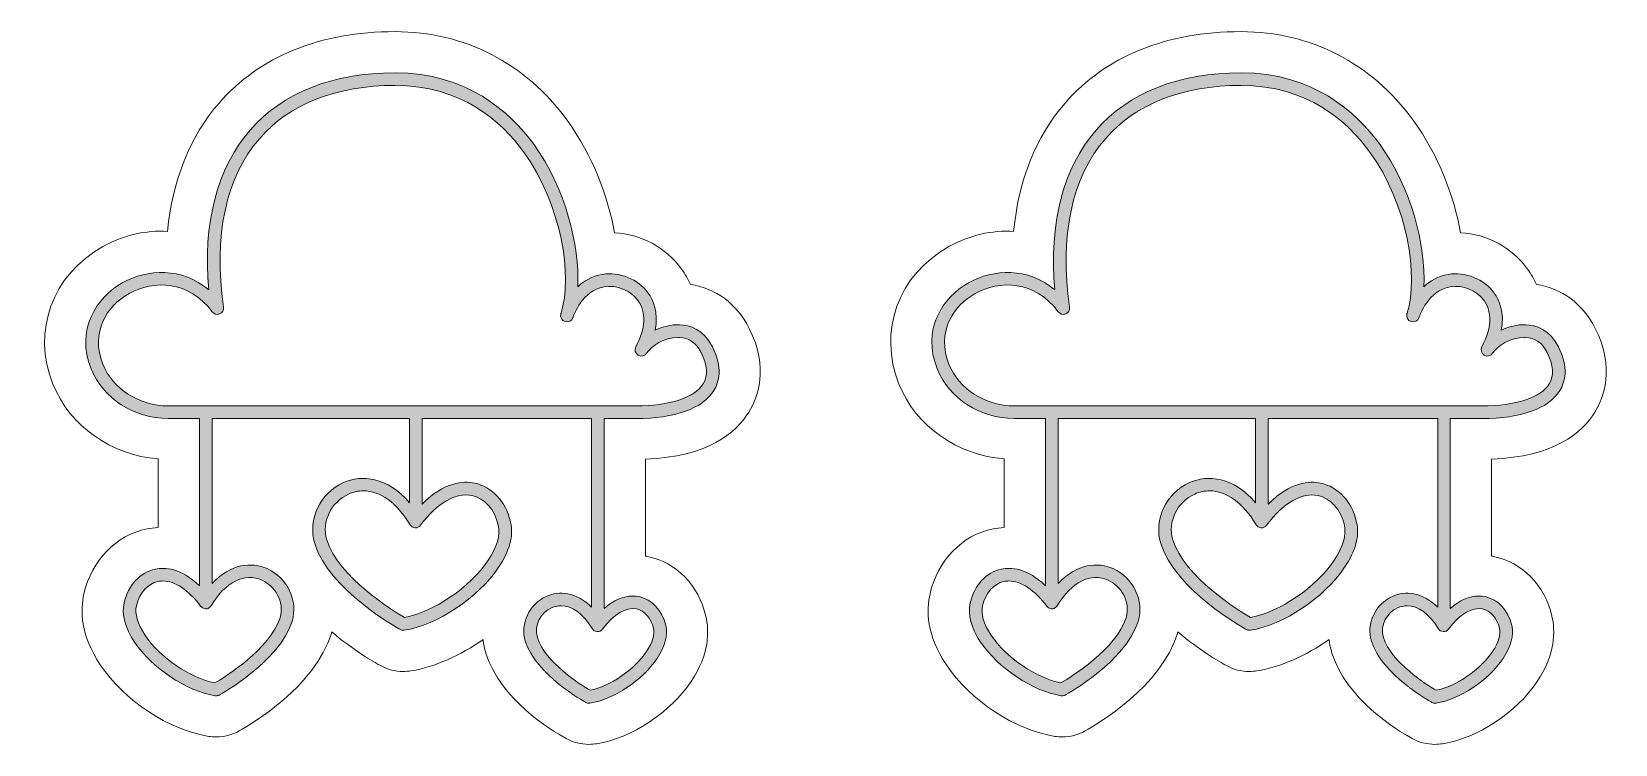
# Model space of a CAD drawing. Header units: inches. Extents: x 1.7 to 28.2, y -21 to -9.
import ezdxf

# ---------------------------------------------------------------- set-up
doc = ezdxf.new("R2010")
doc.units = ezdxf.units.IN
doc.header["$MEASUREMENT"] = 0
doc.layers.add('1', color=7, linetype='Continuous')

msp = doc.modelspace()

# ---------------------------------------------------------------- hatches: boundary and pattern name
at = {"layer": '1', "true_color": 0xffffff}
h = msp.add_hatch(color=7, dxfattribs=at)
h.dxf.hatch_style = 2
edge = h.paths.add_edge_path()
edge.add_spline(control_points=[(13.105, -14.31), (12.956, -14.015), (12.724, -13.945), (12.555, -13.939), (12.41, -13.934), (12.269, -13.971), (12.146, -14.031), (12.205, -13.728), (12.108, -13.52), (12.028, -13.409), (11.857, -13.171), (11.544, -13.046), (11.255, -13.093), (11.084, -13.122), (10.95, -13.204), (10.848, -13.3), (10.875, -12.601), (10.642, -11.647), (10.108, -10.911), (9.71, -10.364), (8.984, -9.711), (7.783, -9.711), (6.738, -9.711), (5.898, -10.044), (5.353, -10.673), (4.796, -11.317), (4.558, -12.238), (4.659, -13.351), (4.208, -12.971), (3.626, -13.005), (3.22, -13.23), (2.767, -13.483), (2.426, -14.028), (2.686, -14.677), (2.887, -15.176), (3.406, -15.512), (3.978, -15.512), (3.978, -15.512), (4.502, -15.512), (4.502, -15.512), (4.502, -15.512), (4.502, -18.319), (4.502, -18.319), (4.192, -18.015), (3.917, -18.007), (3.765, -18.039), (3.51, -18.092), (3.309, -18.309), (3.24, -18.607), (3.196, -18.8), (3.256, -19.026), (3.414, -19.262), (3.707, -19.699), (4.288, -20.086), (4.765, -20.163), (4.77, -20.164), (4.776, -20.165), (4.782, -20.165), (4.8, -20.165), (4.817, -20.16), (4.833, -20.152), (4.874, -20.129), (5.852, -19.582), (6.056, -18.917), (6.162, -18.572), (5.978, -18.183), (5.639, -18.031), (5.382, -17.918), (5.028, -17.942), (4.714, -18.282), (4.714, -18.282), (4.714, -15.512), (4.714, -15.512), (4.714, -15.512), (8.027, -15.512), (8.027, -15.512), (8.027, -15.512), (8.027, -16.926), (8.027, -16.926), (7.652, -16.489), (7.224, -16.451), (6.918, -16.587), (6.526, -16.761), (6.314, -17.21), (6.436, -17.608), (6.674, -18.386), (7.821, -19.026), (7.87, -19.053), (7.885, -19.062), (7.903, -19.066), (7.921, -19.066), (7.926, -19.066), (7.932, -19.066), (7.938, -19.065), (8.495, -18.975), (9.175, -18.521), (9.519, -18.009), (9.702, -17.737), (9.772, -17.475), (9.72, -17.252), (9.641, -16.909), (9.41, -16.657), (9.116, -16.596), (8.937, -16.559), (8.608, -16.571), (8.238, -16.947), (8.238, -16.947), (8.238, -15.512), (8.238, -15.512), (8.238, -15.512), (11.079, -15.512), (11.079, -15.512), (11.079, -15.512), (11.079, -18.68), (11.079, -18.68), (10.82, -18.418), (10.532, -18.402), (10.321, -18.496), (10.033, -18.625), (9.877, -18.955), (9.967, -19.248), (10.137, -19.803), (10.948, -20.256), (10.983, -20.276), (10.998, -20.284), (11.016, -20.289), (11.034, -20.289), (11.039, -20.289), (11.045, -20.288), (11.051, -20.288), (11.454, -20.222), (11.928, -19.906), (12.176, -19.537), (12.309, -19.339), (12.36, -19.147), (12.322, -18.983), (12.263, -18.731), (12.092, -18.546), (11.875, -18.501), (11.752, -18.476), (11.536, -18.478), (11.291, -18.697), (11.291, -18.697), (11.291, -15.512), (11.291, -15.512), (11.291, -15.512), (11.821, -15.512), (11.821, -15.512), (12.477, -15.512), (12.941, -15.345), (13.128, -15.042), (13.215, -14.902), (13.281, -14.66), (13.105, -14.31)], knot_values=[0, 0, 0, 0, 1, 1, 1, 2, 2, 2, 3, 3, 3, 4, 4, 4, 5, 5, 5, 6, 6, 6, 7, 7, 7, 8, 8, 8, 9, 9, 9, 10, 10, 10, 11, 11, 11, 12, 12, 12, 13, 13, 13, 14, 14, 14, 15, 15, 15, 16, 16, 16, 17, 17, 17, 18, 18, 18, 19, 19, 19, 20, 20, 20, 21, 21, 21, 22, 22, 22, 23, 23, 23, 24, 24, 24, 25, 25, 25, 26, 26, 26, 27, 27, 27, 28, 28, 28, 29, 29, 29, 30, 30, 30, 31, 31, 31, 32, 32, 32, 33, 33, 33, 34, 34, 34, 35, 35, 35, 36, 36, 36, 37, 37, 37, 38, 38, 38, 39, 39, 39, 40, 40, 40, 41, 41, 41, 42, 42, 42, 43, 43, 43, 44, 44, 44, 45, 45, 45, 46, 46, 46, 47, 47, 47, 48, 48, 48, 49, 49, 49, 50, 50, 50, 51, 51, 51, 51], degree=3, periodic=1)
edge = h.paths.add_edge_path()
edge.add_spline(control_points=[(5.552, -18.225), (5.766, -18.32), (5.937, -18.582), (5.854, -18.855), (5.693, -19.377), (4.928, -19.85), (4.762, -19.948), (4.345, -19.866), (3.846, -19.526), (3.589, -19.144), (3.465, -18.958), (3.415, -18.789), (3.446, -18.655), (3.496, -18.439), (3.635, -18.282), (3.808, -18.246), (3.835, -18.24), (3.862, -18.238), (3.889, -18.238), (4.093, -18.238), (4.32, -18.388), (4.523, -18.663), (4.525, -18.666), (4.529, -18.667), (4.531, -18.67), (4.534, -18.673), (4.538, -18.675), (4.542, -18.678), (4.56, -18.693), (4.58, -18.702), (4.603, -18.704), (4.605, -18.704), (4.606, -18.706), (4.608, -18.706), (4.609, -18.706), (4.609, -18.705), (4.61, -18.705), (4.611, -18.705), (4.612, -18.706), (4.613, -18.706), (4.637, -18.705), (4.658, -18.693), (4.675, -18.678), (4.679, -18.674), (4.683, -18.671), (4.686, -18.667), (4.69, -18.663), (4.696, -18.66), (4.699, -18.655), (4.939, -18.254), (5.259, -18.093), (5.552, -18.225)], knot_values=[0, 0, 0, 0, 1, 1, 1, 2, 2, 2, 3, 3, 3, 4, 4, 4, 5, 5, 5, 6, 6, 6, 7, 7, 7, 8, 8, 8, 9, 9, 9, 10, 10, 10, 11, 11, 11, 12, 12, 12, 13, 13, 13, 14, 14, 14, 15, 15, 15, 16, 16, 16, 17, 17, 17, 17], degree=3, periodic=1)
edge = h.paths.add_edge_path()
edge.add_spline(control_points=[(9.073, -16.803), (9.284, -16.848), (9.454, -17.038), (9.514, -17.3), (9.552, -17.464), (9.493, -17.668), (9.343, -17.891), (9.036, -18.348), (8.439, -18.754), (7.94, -18.85), (7.756, -18.742), (6.831, -18.175), (6.638, -17.546), (6.547, -17.248), (6.708, -16.912), (7.005, -16.78), (7.087, -16.743), (7.171, -16.725), (7.254, -16.725), (7.534, -16.725), (7.813, -16.925), (8.035, -17.294), (8.053, -17.325), (8.085, -17.344), (8.12, -17.346), (8.155, -17.347), (8.189, -17.331), (8.21, -17.303), (8.487, -16.929), (8.801, -16.748), (9.073, -16.803)], knot_values=[0, 0, 0, 0, 1, 1, 1, 2, 2, 2, 3, 3, 3, 4, 4, 4, 5, 5, 5, 6, 6, 6, 7, 7, 7, 8, 8, 8, 9, 9, 9, 10, 10, 10, 10], degree=3, periodic=1)
edge = h.paths.add_edge_path()
edge.add_spline(control_points=[(11.832, -18.708), (11.967, -18.736), (12.076, -18.86), (12.116, -19.031), (12.139, -19.135), (12.099, -19.273), (12.001, -19.419), (11.792, -19.728), (11.391, -20.003), (11.053, -20.072), (10.906, -19.985), (10.297, -19.603), (10.169, -19.186), (10.103, -18.971), (10.238, -18.765), (10.407, -18.69), (10.46, -18.666), (10.514, -18.655), (10.568, -18.655), (10.752, -18.655), (10.937, -18.788), (11.086, -19.036), (11.104, -19.066), (11.137, -19.086), (11.172, -19.087), (11.209, -19.09), (11.241, -19.073), (11.262, -19.044), (11.447, -18.794), (11.654, -18.67), (11.832, -18.708)], knot_values=[0, 0, 0, 0, 1, 1, 1, 2, 2, 2, 3, 3, 3, 4, 4, 4, 5, 5, 5, 6, 6, 6, 7, 7, 7, 8, 8, 8, 9, 9, 9, 10, 10, 10, 10], degree=3, periodic=1)
edge = h.paths.add_edge_path()
edge.add_spline(control_points=[(12.948, -14.931), (12.805, -15.162), (12.384, -15.3), (11.821, -15.3), (11.821, -15.3), (3.978, -15.3), (3.978, -15.3), (3.491, -15.3), (3.051, -15.018), (2.883, -14.598), (2.67, -14.069), (2.951, -13.622), (3.323, -13.415), (3.736, -13.185), (4.326, -13.192), (4.717, -13.722), (4.746, -13.761), (4.797, -13.776), (4.842, -13.757), (4.887, -13.739), (4.914, -13.692), (4.907, -13.644), (4.734, -12.449), (4.944, -11.469), (5.513, -10.811), (6.016, -10.23), (6.802, -9.923), (7.783, -9.923), (8.895, -9.923), (9.568, -10.528), (9.937, -11.036), (10.579, -11.921), (10.763, -13.13), (10.566, -13.746), (10.565, -13.75), (10.564, -13.752), (10.564, -13.753), (10.547, -13.808), (10.577, -13.868), (10.633, -13.885), (10.689, -13.903), (10.748, -13.873), (10.766, -13.817), (10.766, -13.816), (10.766, -13.815), (10.767, -13.814), (10.777, -13.783), (10.924, -13.363), (11.29, -13.302), (11.498, -13.268), (11.733, -13.361), (11.856, -13.532), (11.997, -13.729), (11.985, -13.998), (11.819, -14.308), (11.792, -14.359), (11.81, -14.422), (11.86, -14.45), (11.909, -14.479), (11.974, -14.462), (12.003, -14.412), (12.071, -14.3), (12.3, -14.15), (12.528, -14.15), (12.534, -14.15), (12.54, -14.15), (12.547, -14.151), (12.71, -14.157), (12.834, -14.242), (12.916, -14.406), (13.022, -14.617), (13.033, -14.793), (12.948, -14.931)], knot_values=[0, 0, 0, 0, 1, 1, 1, 2, 2, 2, 3, 3, 3, 4, 4, 4, 5, 5, 5, 6, 6, 6, 7, 7, 7, 8, 8, 8, 9, 9, 9, 10, 10, 10, 11, 11, 11, 12, 12, 12, 13, 13, 13, 14, 14, 14, 15, 15, 15, 16, 16, 16, 17, 17, 17, 18, 18, 18, 19, 19, 19, 20, 20, 20, 21, 21, 21, 22, 22, 22, 23, 23, 23, 24, 24, 24, 24], degree=3, periodic=1)
h = msp.add_hatch(color=7, dxfattribs=at)
h.dxf.hatch_style = 2
edge = h.paths.add_edge_path()
edge.add_spline(control_points=[(27.291, -14.31), (27.142, -14.015), (26.91, -13.945), (26.741, -13.939), (26.596, -13.934), (26.455, -13.971), (26.332, -14.031), (26.391, -13.728), (26.294, -13.52), (26.214, -13.409), (26.043, -13.171), (25.731, -13.046), (25.441, -13.093), (25.27, -13.122), (25.136, -13.204), (25.034, -13.3), (25.061, -12.601), (24.828, -11.647), (24.294, -10.911), (23.896, -10.364), (23.171, -9.711), (21.97, -9.711), (20.924, -9.711), (20.084, -10.044), (19.539, -10.673), (18.982, -11.317), (18.744, -12.238), (18.845, -13.351), (18.395, -12.971), (17.812, -13.005), (17.407, -13.23), (16.953, -13.483), (16.612, -14.028), (16.873, -14.677), (17.073, -15.176), (17.592, -15.512), (18.164, -15.512), (18.164, -15.512), (18.689, -15.512), (18.689, -15.512), (18.689, -15.512), (18.689, -18.319), (18.689, -18.319), (18.378, -18.015), (18.103, -18.007), (17.951, -18.039), (17.696, -18.092), (17.495, -18.309), (17.427, -18.607), (17.382, -18.8), (17.442, -19.026), (17.6, -19.262), (17.893, -19.699), (18.474, -20.086), (18.951, -20.163), (18.957, -20.164), (18.962, -20.165), (18.968, -20.165), (18.986, -20.165), (19.003, -20.16), (19.019, -20.152), (19.061, -20.129), (20.038, -19.582), (20.242, -18.917), (20.348, -18.572), (20.164, -18.183), (19.825, -18.031), (19.568, -17.918), (19.215, -17.942), (18.9, -18.282), (18.9, -18.282), (18.9, -15.512), (18.9, -15.512), (18.9, -15.512), (22.213, -15.512), (22.213, -15.512), (22.213, -15.512), (22.213, -16.926), (22.213, -16.926), (21.839, -16.489), (21.41, -16.451), (21.105, -16.587), (20.712, -16.761), (20.5, -17.21), (20.622, -17.608), (20.861, -18.386), (22.007, -19.026), (22.056, -19.053), (22.072, -19.062), (22.089, -19.066), (22.107, -19.066), (22.113, -19.066), (22.118, -19.066), (22.124, -19.065), (22.681, -18.975), (23.361, -18.521), (23.705, -18.009), (23.888, -17.737), (23.958, -17.475), (23.906, -17.252), (23.827, -16.909), (23.596, -16.657), (23.302, -16.596), (23.123, -16.559), (22.794, -16.571), (22.424, -16.947), (22.424, -16.947), (22.424, -15.512), (22.424, -15.512), (22.424, -15.512), (25.265, -15.512), (25.265, -15.512), (25.265, -15.512), (25.265, -18.68), (25.265, -18.68), (25.006, -18.418), (24.718, -18.402), (24.507, -18.496), (24.219, -18.625), (24.063, -18.955), (24.153, -19.248), (24.323, -19.803), (25.134, -20.256), (25.169, -20.276), (25.185, -20.284), (25.202, -20.289), (25.22, -20.289), (25.226, -20.289), (25.231, -20.288), (25.237, -20.288), (25.64, -20.222), (26.114, -19.906), (26.362, -19.537), (26.495, -19.339), (26.546, -19.147), (26.508, -18.983), (26.45, -18.731), (26.278, -18.546), (26.061, -18.501), (25.938, -18.476), (25.722, -18.478), (25.477, -18.697), (25.477, -18.697), (25.477, -15.512), (25.477, -15.512), (25.477, -15.512), (26.007, -15.512), (26.007, -15.512), (26.664, -15.512), (27.128, -15.345), (27.314, -15.042), (27.401, -14.902), (27.467, -14.66), (27.291, -14.31)], knot_values=[0, 0, 0, 0, 1, 1, 1, 2, 2, 2, 3, 3, 3, 4, 4, 4, 5, 5, 5, 6, 6, 6, 7, 7, 7, 8, 8, 8, 9, 9, 9, 10, 10, 10, 11, 11, 11, 12, 12, 12, 13, 13, 13, 14, 14, 14, 15, 15, 15, 16, 16, 16, 17, 17, 17, 18, 18, 18, 19, 19, 19, 20, 20, 20, 21, 21, 21, 22, 22, 22, 23, 23, 23, 24, 24, 24, 25, 25, 25, 26, 26, 26, 27, 27, 27, 28, 28, 28, 29, 29, 29, 30, 30, 30, 31, 31, 31, 32, 32, 32, 33, 33, 33, 34, 34, 34, 35, 35, 35, 36, 36, 36, 37, 37, 37, 38, 38, 38, 39, 39, 39, 40, 40, 40, 41, 41, 41, 42, 42, 42, 43, 43, 43, 44, 44, 44, 45, 45, 45, 46, 46, 46, 47, 47, 47, 48, 48, 48, 49, 49, 49, 50, 50, 50, 51, 51, 51, 51], degree=3, periodic=1)
edge = h.paths.add_edge_path()
edge.add_spline(control_points=[(19.739, -18.225), (19.952, -18.32), (20.123, -18.582), (20.04, -18.855), (19.879, -19.377), (19.115, -19.85), (18.949, -19.948), (18.531, -19.866), (18.032, -19.526), (17.775, -19.144), (17.651, -18.958), (17.602, -18.789), (17.633, -18.655), (17.683, -18.439), (17.821, -18.282), (17.995, -18.246), (18.021, -18.24), (18.048, -18.238), (18.076, -18.238), (18.28, -18.238), (18.506, -18.388), (18.709, -18.663), (18.711, -18.666), (18.715, -18.667), (18.717, -18.67), (18.721, -18.673), (18.724, -18.675), (18.728, -18.678), (18.746, -18.693), (18.766, -18.702), (18.789, -18.704), (18.791, -18.704), (18.792, -18.706), (18.794, -18.706), (18.795, -18.706), (18.795, -18.705), (18.796, -18.705), (18.797, -18.705), (18.798, -18.706), (18.799, -18.706), (18.823, -18.705), (18.844, -18.693), (18.861, -18.678), (18.866, -18.674), (18.869, -18.671), (18.872, -18.667), (18.876, -18.663), (18.882, -18.66), (18.885, -18.655), (19.125, -18.254), (19.445, -18.093), (19.739, -18.225)], knot_values=[0, 0, 0, 0, 1, 1, 1, 2, 2, 2, 3, 3, 3, 4, 4, 4, 5, 5, 5, 6, 6, 6, 7, 7, 7, 8, 8, 8, 9, 9, 9, 10, 10, 10, 11, 11, 11, 12, 12, 12, 13, 13, 13, 14, 14, 14, 15, 15, 15, 16, 16, 16, 17, 17, 17, 17], degree=3, periodic=1)
edge = h.paths.add_edge_path()
edge.add_spline(control_points=[(23.259, -16.803), (23.471, -16.848), (23.64, -17.038), (23.7, -17.3), (23.738, -17.464), (23.679, -17.668), (23.529, -17.891), (23.222, -18.348), (22.625, -18.754), (22.126, -18.85), (21.942, -18.742), (21.017, -18.175), (20.824, -17.546), (20.733, -17.248), (20.894, -16.912), (21.191, -16.78), (21.273, -16.743), (21.357, -16.725), (21.44, -16.725), (21.72, -16.725), (21.999, -16.925), (22.221, -17.294), (22.239, -17.325), (22.271, -17.344), (22.306, -17.346), (22.341, -17.347), (22.375, -17.331), (22.396, -17.303), (22.673, -16.929), (22.988, -16.748), (23.259, -16.803)], knot_values=[0, 0, 0, 0, 1, 1, 1, 2, 2, 2, 3, 3, 3, 4, 4, 4, 5, 5, 5, 6, 6, 6, 7, 7, 7, 8, 8, 8, 9, 9, 9, 10, 10, 10, 10], degree=3, periodic=1)
edge = h.paths.add_edge_path()
edge.add_spline(control_points=[(26.018, -18.708), (26.153, -18.736), (26.262, -18.86), (26.302, -19.031), (26.326, -19.135), (26.285, -19.273), (26.187, -19.419), (25.979, -19.728), (25.578, -20.003), (25.239, -20.072), (25.092, -19.985), (24.483, -19.603), (24.355, -19.186), (24.29, -18.971), (24.425, -18.765), (24.593, -18.69), (24.646, -18.666), (24.7, -18.655), (24.754, -18.655), (24.938, -18.655), (25.124, -18.788), (25.272, -19.036), (25.29, -19.066), (25.323, -19.086), (25.358, -19.087), (25.395, -19.09), (25.427, -19.073), (25.448, -19.044), (25.633, -18.794), (25.84, -18.67), (26.018, -18.708)], knot_values=[0, 0, 0, 0, 1, 1, 1, 2, 2, 2, 3, 3, 3, 4, 4, 4, 5, 5, 5, 6, 6, 6, 7, 7, 7, 8, 8, 8, 9, 9, 9, 10, 10, 10, 10], degree=3, periodic=1)
edge = h.paths.add_edge_path()
edge.add_spline(control_points=[(27.134, -14.931), (26.992, -15.162), (26.571, -15.3), (26.007, -15.3), (26.007, -15.3), (18.164, -15.3), (18.164, -15.3), (17.677, -15.3), (17.237, -15.018), (17.069, -14.598), (16.856, -14.069), (17.137, -13.622), (17.51, -13.415), (17.922, -13.185), (18.512, -13.192), (18.903, -13.722), (18.932, -13.761), (18.983, -13.776), (19.029, -13.757), (19.073, -13.739), (19.1, -13.692), (19.093, -13.644), (18.92, -12.449), (19.13, -11.469), (19.699, -10.811), (20.203, -10.23), (20.988, -9.923), (21.97, -9.923), (23.081, -9.923), (23.754, -10.528), (24.123, -11.036), (24.766, -11.921), (24.95, -13.13), (24.752, -13.746), (24.751, -13.75), (24.75, -13.752), (24.75, -13.753), (24.733, -13.808), (24.764, -13.868), (24.819, -13.885), (24.875, -13.903), (24.934, -13.873), (24.952, -13.817), (24.952, -13.816), (24.952, -13.815), (24.953, -13.814), (24.963, -13.783), (25.11, -13.363), (25.476, -13.302), (25.684, -13.268), (25.919, -13.361), (26.042, -13.532), (26.184, -13.729), (26.171, -13.998), (26.005, -14.308), (25.978, -14.359), (25.997, -14.422), (26.047, -14.45), (26.095, -14.479), (26.16, -14.462), (26.189, -14.412), (26.257, -14.3), (26.486, -14.15), (26.714, -14.15), (26.72, -14.15), (26.727, -14.15), (26.733, -14.151), (26.896, -14.157), (27.02, -14.242), (27.102, -14.406), (27.208, -14.617), (27.219, -14.793), (27.134, -14.931)], knot_values=[0, 0, 0, 0, 1, 1, 1, 2, 2, 2, 3, 3, 3, 4, 4, 4, 5, 5, 5, 6, 6, 6, 7, 7, 7, 8, 8, 8, 9, 9, 9, 10, 10, 10, 11, 11, 11, 12, 12, 12, 13, 13, 13, 14, 14, 14, 15, 15, 15, 16, 16, 16, 17, 17, 17, 18, 18, 18, 19, 19, 19, 20, 20, 20, 21, 21, 21, 22, 22, 22, 23, 23, 23, 24, 24, 24, 24], degree=3, periodic=1)

# ---------------------------------------------------------------- linework, layer by layer
at = {"layer": '1', "color": 12, "lineweight": 9, "true_color": 0xd00017}
for points in [[(13.722, -14), (13.515, -13.589), (13.159, -13.326), (12.735, -13.263), (12.695, -13.173), (12.646, -13.087), (12.588, -13.006), (12.326, -12.641), (11.906, -12.419), (11.464, -12.394), (11.351, -11.788), (11.105, -11.109), (10.667, -10.506), (9.971, -9.548), (8.947, -9.021), (7.783, -9.021), (6.532, -9.021), (5.511, -9.436), (4.831, -10.221), (4.34, -10.788), (4.049, -11.52), (3.969, -12.372), (3.605, -12.35), (3.228, -12.435), (2.885, -12.627), (2.035, -13.1), (1.69, -14.049), (2.046, -14.934), (2.33, -15.643), (3.028, -16.128), (3.812, -16.19), (3.812, -16.19), (3.812, -17.34), (3.812, -17.34), (3.737, -17.344), (3.673, -17.353), (3.625, -17.363), (3.103, -17.471), (2.697, -17.888), (2.567, -18.452), (2.505, -18.72), (2.503, -19.145), (2.841, -19.647), (3.243, -20.245), (3.989, -20.737), (4.661, -20.846), (4.696, -20.851), (4.747, -20.855), (4.782, -20.855), (4.915, -20.855), (5.048, -20.821), (5.168, -20.755), (5.379, -20.638), (6.443, -20.01), (6.716, -19.119), (6.719, -19.111), (6.719, -19.102), (6.721, -19.093), (7.079, -19.394), (7.421, -19.594), (7.537, -19.658), (7.654, -19.723), (7.787, -19.757), (7.921, -19.757), (7.958, -19.757), (8.011, -19.752), (8.048, -19.746), (8.451, -19.681), (8.878, -19.488), (9.259, -19.221), (9.268, -19.298), (9.283, -19.374), (9.307, -19.45), (9.541, -20.217), (10.393, -20.738), (10.65, -20.881), (10.768, -20.945), (10.9, -20.979), (11.034, -20.979), (11.071, -20.979), (11.125, -20.975), (11.161, -20.969), (11.754, -20.873), (12.392, -20.452), (12.749, -19.922), (13.055, -19.467), (13.052, -19.076), (12.994, -18.828), (12.875, -18.31), (12.5, -17.926), (12.017, -17.825), (12.007, -17.823), (11.992, -17.822), (11.981, -17.82), (11.981, -17.82), (11.981, -16.194), (11.981, -16.194), (13.024, -16.155), (13.503, -15.75), (13.716, -15.404), (13.862, -15.167), (14.058, -14.668), (13.722, -14)], [(27.908, -14), (27.701, -13.589), (27.345, -13.326), (26.921, -13.263), (26.881, -13.173), (26.832, -13.087), (26.774, -13.006), (26.512, -12.641), (26.092, -12.419), (25.65, -12.394), (25.537, -11.788), (25.291, -11.109), (24.853, -10.506), (24.158, -9.548), (23.134, -9.021), (21.97, -9.021), (20.718, -9.021), (19.697, -9.436), (19.017, -10.221), (18.527, -10.788), (18.235, -11.52), (18.155, -12.372), (17.791, -12.35), (17.414, -12.435), (17.071, -12.627), (16.221, -13.1), (15.876, -14.049), (16.232, -14.934), (16.516, -15.643), (17.214, -16.128), (17.998, -16.19), (17.998, -16.19), (17.998, -17.34), (17.998, -17.34), (17.924, -17.344), (17.859, -17.353), (17.811, -17.363), (17.289, -17.471), (16.883, -17.888), (16.753, -18.452), (16.692, -18.72), (16.689, -19.145), (17.027, -19.647), (17.429, -20.245), (18.175, -20.737), (18.847, -20.846), (18.882, -20.851), (18.933, -20.855), (18.968, -20.855), (19.102, -20.855), (19.234, -20.821), (19.354, -20.755), (19.565, -20.638), (20.629, -20.01), (20.902, -19.119), (20.905, -19.111), (20.905, -19.102), (20.907, -19.093), (21.265, -19.394), (21.607, -19.594), (21.723, -19.658), (21.841, -19.723), (21.973, -19.757), (22.107, -19.757), (22.144, -19.757), (22.198, -19.752), (22.234, -19.746), (22.637, -19.681), (23.064, -19.488), (23.446, -19.221), (23.454, -19.298), (23.47, -19.374), (23.493, -19.45), (23.728, -20.217), (24.579, -20.738), (24.837, -20.881), (24.954, -20.945), (25.086, -20.979), (25.22, -20.979), (25.257, -20.979), (25.311, -20.975), (25.347, -20.969), (25.941, -20.873), (26.579, -20.452), (26.935, -19.922), (27.241, -19.467), (27.238, -19.076), (27.181, -18.828), (27.061, -18.31), (26.686, -17.926), (26.203, -17.825), (26.194, -17.823), (26.178, -17.822), (26.167, -17.82), (26.167, -17.82), (26.167, -16.194), (26.167, -16.194), (27.21, -16.155), (27.689, -15.75), (27.902, -15.404), (28.048, -15.167), (28.244, -14.668), (27.908, -14)]]:
    msp.add_open_spline(points, degree=3, knots=[0, 0, 0, 0, 1, 1, 1, 2, 2, 2, 3, 3, 3, 4, 4, 4, 5, 5, 5, 6, 6, 6, 7, 7, 7, 8, 8, 8, 9, 9, 9, 10, 10, 10, 11, 11, 11, 12, 12, 12, 13, 13, 13, 14, 14, 14, 15, 15, 15, 16, 16, 16, 17, 17, 17, 18, 18, 18, 19, 19, 19, 20, 20, 20, 21, 21, 21, 22, 22, 22, 23, 23, 23, 24, 24, 24, 25, 25, 25, 26, 26, 26, 27, 27, 27, 28, 28, 28, 29, 29, 29, 30, 30, 30, 31, 31, 31, 32, 32, 32, 33, 33, 33, 34, 34, 34, 34], dxfattribs=at)
at = {"layer": '1', "lineweight": 0}
for points, knots in [([(13.105, -14.31), (12.956, -14.015), (12.724, -13.945), (12.555, -13.939), (12.41, -13.934), (12.269, -13.971), (12.146, -14.031), (12.205, -13.728), (12.108, -13.52), (12.028, -13.409), (11.857, -13.171), (11.544, -13.046), (11.255, -13.093), (11.084, -13.122), (10.95, -13.204), (10.848, -13.3), (10.875, -12.601), (10.642, -11.647), (10.108, -10.911), (9.71, -10.364), (8.984, -9.711), (7.783, -9.711), (6.738, -9.711), (5.898, -10.044), (5.353, -10.673), (4.796, -11.317), (4.558, -12.238), (4.659, -13.351), (4.208, -12.971), (3.626, -13.005), (3.22, -13.23), (2.767, -13.483), (2.426, -14.028), (2.686, -14.677), (2.887, -15.176), (3.406, -15.512), (3.978, -15.512), (3.978, -15.512), (4.502, -15.512), (4.502, -15.512), (4.502, -15.512), (4.502, -18.319), (4.502, -18.319), (4.192, -18.015), (3.917, -18.007), (3.765, -18.039), (3.51, -18.092), (3.309, -18.309), (3.24, -18.607), (3.196, -18.8), (3.256, -19.026), (3.414, -19.262), (3.707, -19.699), (4.288, -20.086), (4.765, -20.163), (4.77, -20.164), (4.776, -20.165), (4.782, -20.165), (4.8, -20.165), (4.817, -20.16), (4.833, -20.152), (4.874, -20.129), (5.852, -19.582), (6.056, -18.917), (6.162, -18.572), (5.978, -18.183), (5.639, -18.031), (5.382, -17.918), (5.028, -17.942), (4.714, -18.282), (4.714, -18.282), (4.714, -15.512), (4.714, -15.512), (4.714, -15.512), (8.027, -15.512), (8.027, -15.512), (8.027, -15.512), (8.027, -16.926), (8.027, -16.926), (7.652, -16.489), (7.224, -16.451), (6.918, -16.587), (6.526, -16.761), (6.314, -17.21), (6.436, -17.608), (6.674, -18.386), (7.821, -19.026), (7.87, -19.053), (7.885, -19.062), (7.903, -19.066), (7.921, -19.066), (7.926, -19.066), (7.932, -19.066), (7.938, -19.065), (8.495, -18.975), (9.175, -18.521), (9.519, -18.009), (9.702, -17.737), (9.772, -17.475), (9.72, -17.252), (9.641, -16.909), (9.41, -16.657), (9.116, -16.596), (8.937, -16.559), (8.608, -16.571), (8.238, -16.947), (8.238, -16.947), (8.238, -15.512), (8.238, -15.512), (8.238, -15.512), (11.079, -15.512), (11.079, -15.512), (11.079, -15.512), (11.079, -18.68), (11.079, -18.68), (10.82, -18.418), (10.532, -18.402), (10.321, -18.496), (10.033, -18.625), (9.877, -18.955), (9.967, -19.248), (10.137, -19.803), (10.948, -20.256), (10.983, -20.276), (10.998, -20.284), (11.016, -20.289), (11.034, -20.289), (11.039, -20.289), (11.045, -20.288), (11.051, -20.288), (11.454, -20.222), (11.928, -19.906), (12.176, -19.537), (12.309, -19.339), (12.36, -19.147), (12.322, -18.983), (12.263, -18.731), (12.092, -18.546), (11.875, -18.501), (11.752, -18.476), (11.536, -18.478), (11.291, -18.697), (11.291, -18.697), (11.291, -15.512), (11.291, -15.512), (11.291, -15.512), (11.821, -15.512), (11.821, -15.512), (12.477, -15.512), (12.941, -15.345), (13.128, -15.042), (13.215, -14.902), (13.281, -14.66), (13.105, -14.31)], [0, 0, 0, 0, 1, 1, 1, 2, 2, 2, 3, 3, 3, 4, 4, 4, 5, 5, 5, 6, 6, 6, 7, 7, 7, 8, 8, 8, 9, 9, 9, 10, 10, 10, 11, 11, 11, 12, 12, 12, 13, 13, 13, 14, 14, 14, 15, 15, 15, 16, 16, 16, 17, 17, 17, 18, 18, 18, 19, 19, 19, 20, 20, 20, 21, 21, 21, 22, 22, 22, 23, 23, 23, 24, 24, 24, 25, 25, 25, 26, 26, 26, 27, 27, 27, 28, 28, 28, 29, 29, 29, 30, 30, 30, 31, 31, 31, 32, 32, 32, 33, 33, 33, 34, 34, 34, 35, 35, 35, 36, 36, 36, 37, 37, 37, 38, 38, 38, 39, 39, 39, 40, 40, 40, 41, 41, 41, 42, 42, 42, 43, 43, 43, 44, 44, 44, 45, 45, 45, 46, 46, 46, 47, 47, 47, 48, 48, 48, 49, 49, 49, 50, 50, 50, 51, 51, 51, 51]), ([(27.291, -14.31), (27.142, -14.015), (26.91, -13.945), (26.741, -13.939), (26.596, -13.934), (26.455, -13.971), (26.332, -14.031), (26.391, -13.728), (26.294, -13.52), (26.214, -13.409), (26.043, -13.171), (25.731, -13.046), (25.441, -13.093), (25.27, -13.122), (25.136, -13.204), (25.034, -13.3), (25.061, -12.601), (24.828, -11.647), (24.294, -10.911), (23.896, -10.364), (23.171, -9.711), (21.97, -9.711), (20.924, -9.711), (20.084, -10.044), (19.539, -10.673), (18.982, -11.317), (18.744, -12.238), (18.845, -13.351), (18.395, -12.971), (17.812, -13.005), (17.407, -13.23), (16.953, -13.483), (16.612, -14.028), (16.873, -14.677), (17.073, -15.176), (17.592, -15.512), (18.164, -15.512), (18.164, -15.512), (18.689, -15.512), (18.689, -15.512), (18.689, -15.512), (18.689, -18.319), (18.689, -18.319), (18.378, -18.015), (18.103, -18.007), (17.951, -18.039), (17.696, -18.092), (17.495, -18.309), (17.427, -18.607), (17.382, -18.8), (17.442, -19.026), (17.6, -19.262), (17.893, -19.699), (18.474, -20.086), (18.951, -20.163), (18.957, -20.164), (18.962, -20.165), (18.968, -20.165), (18.986, -20.165), (19.003, -20.16), (19.019, -20.152), (19.061, -20.129), (20.038, -19.582), (20.242, -18.917), (20.348, -18.572), (20.164, -18.183), (19.825, -18.031), (19.568, -17.918), (19.215, -17.942), (18.9, -18.282), (18.9, -18.282), (18.9, -15.512), (18.9, -15.512), (18.9, -15.512), (22.213, -15.512), (22.213, -15.512), (22.213, -15.512), (22.213, -16.926), (22.213, -16.926), (21.839, -16.489), (21.41, -16.451), (21.105, -16.587), (20.712, -16.761), (20.5, -17.21), (20.622, -17.608), (20.861, -18.386), (22.007, -19.026), (22.056, -19.053), (22.072, -19.062), (22.089, -19.066), (22.107, -19.066), (22.113, -19.066), (22.118, -19.066), (22.124, -19.065), (22.681, -18.975), (23.361, -18.521), (23.705, -18.009), (23.888, -17.737), (23.958, -17.475), (23.906, -17.252), (23.827, -16.909), (23.596, -16.657), (23.302, -16.596), (23.123, -16.559), (22.794, -16.571), (22.424, -16.947), (22.424, -16.947), (22.424, -15.512), (22.424, -15.512), (22.424, -15.512), (25.265, -15.512), (25.265, -15.512), (25.265, -15.512), (25.265, -18.68), (25.265, -18.68), (25.006, -18.418), (24.718, -18.402), (24.507, -18.496), (24.219, -18.625), (24.063, -18.955), (24.153, -19.248), (24.323, -19.803), (25.134, -20.256), (25.169, -20.276), (25.185, -20.284), (25.202, -20.289), (25.22, -20.289), (25.226, -20.289), (25.231, -20.288), (25.237, -20.288), (25.64, -20.222), (26.114, -19.906), (26.362, -19.537), (26.495, -19.339), (26.546, -19.147), (26.508, -18.983), (26.45, -18.731), (26.278, -18.546), (26.061, -18.501), (25.938, -18.476), (25.722, -18.478), (25.477, -18.697), (25.477, -18.697), (25.477, -15.512), (25.477, -15.512), (25.477, -15.512), (26.007, -15.512), (26.007, -15.512), (26.664, -15.512), (27.128, -15.345), (27.314, -15.042), (27.401, -14.902), (27.467, -14.66), (27.291, -14.31)], [0, 0, 0, 0, 1, 1, 1, 2, 2, 2, 3, 3, 3, 4, 4, 4, 5, 5, 5, 6, 6, 6, 7, 7, 7, 8, 8, 8, 9, 9, 9, 10, 10, 10, 11, 11, 11, 12, 12, 12, 13, 13, 13, 14, 14, 14, 15, 15, 15, 16, 16, 16, 17, 17, 17, 18, 18, 18, 19, 19, 19, 20, 20, 20, 21, 21, 21, 22, 22, 22, 23, 23, 23, 24, 24, 24, 25, 25, 25, 26, 26, 26, 27, 27, 27, 28, 28, 28, 29, 29, 29, 30, 30, 30, 31, 31, 31, 32, 32, 32, 33, 33, 33, 34, 34, 34, 35, 35, 35, 36, 36, 36, 37, 37, 37, 38, 38, 38, 39, 39, 39, 40, 40, 40, 41, 41, 41, 42, 42, 42, 43, 43, 43, 44, 44, 44, 45, 45, 45, 46, 46, 46, 47, 47, 47, 48, 48, 48, 49, 49, 49, 50, 50, 50, 51, 51, 51, 51]), ([(12.948, -14.931), (12.805, -15.162), (12.384, -15.3), (11.821, -15.3), (11.821, -15.3), (3.978, -15.3), (3.978, -15.3), (3.491, -15.3), (3.051, -15.018), (2.883, -14.598), (2.67, -14.069), (2.951, -13.622), (3.323, -13.415), (3.736, -13.185), (4.326, -13.192), (4.717, -13.722), (4.746, -13.761), (4.797, -13.776), (4.842, -13.757), (4.887, -13.739), (4.914, -13.692), (4.907, -13.644), (4.734, -12.449), (4.944, -11.469), (5.513, -10.811), (6.016, -10.23), (6.802, -9.923), (7.783, -9.923), (8.895, -9.923), (9.568, -10.528), (9.937, -11.036), (10.579, -11.921), (10.763, -13.13), (10.566, -13.746), (10.565, -13.75), (10.564, -13.752), (10.564, -13.753), (10.547, -13.808), (10.577, -13.868), (10.633, -13.885), (10.689, -13.903), (10.748, -13.873), (10.766, -13.817), (10.766, -13.816), (10.766, -13.815), (10.767, -13.814), (10.777, -13.783), (10.924, -13.363), (11.29, -13.302), (11.498, -13.268), (11.733, -13.361), (11.856, -13.532), (11.997, -13.729), (11.985, -13.998), (11.819, -14.308), (11.792, -14.359), (11.81, -14.422), (11.86, -14.45), (11.909, -14.479), (11.974, -14.462), (12.003, -14.412), (12.071, -14.3), (12.3, -14.15), (12.528, -14.15), (12.534, -14.15), (12.54, -14.15), (12.547, -14.151), (12.71, -14.157), (12.834, -14.242), (12.916, -14.406), (13.022, -14.617), (13.033, -14.793), (12.948, -14.931)], [0, 0, 0, 0, 1, 1, 1, 2, 2, 2, 3, 3, 3, 4, 4, 4, 5, 5, 5, 6, 6, 6, 7, 7, 7, 8, 8, 8, 9, 9, 9, 10, 10, 10, 11, 11, 11, 12, 12, 12, 13, 13, 13, 14, 14, 14, 15, 15, 15, 16, 16, 16, 17, 17, 17, 18, 18, 18, 19, 19, 19, 20, 20, 20, 21, 21, 21, 22, 22, 22, 23, 23, 23, 24, 24, 24, 24]), ([(27.134, -14.931), (26.992, -15.162), (26.571, -15.3), (26.007, -15.3), (26.007, -15.3), (18.164, -15.3), (18.164, -15.3), (17.677, -15.3), (17.237, -15.018), (17.069, -14.598), (16.856, -14.069), (17.137, -13.622), (17.51, -13.415), (17.922, -13.185), (18.512, -13.192), (18.903, -13.722), (18.932, -13.761), (18.983, -13.776), (19.029, -13.757), (19.073, -13.739), (19.1, -13.692), (19.093, -13.644), (18.92, -12.449), (19.13, -11.469), (19.699, -10.811), (20.203, -10.23), (20.988, -9.923), (21.97, -9.923), (23.081, -9.923), (23.754, -10.528), (24.123, -11.036), (24.766, -11.921), (24.95, -13.13), (24.752, -13.746), (24.751, -13.75), (24.75, -13.752), (24.75, -13.753), (24.733, -13.808), (24.764, -13.868), (24.819, -13.885), (24.875, -13.903), (24.934, -13.873), (24.952, -13.817), (24.952, -13.816), (24.952, -13.815), (24.953, -13.814), (24.963, -13.783), (25.11, -13.363), (25.476, -13.302), (25.684, -13.268), (25.919, -13.361), (26.042, -13.532), (26.184, -13.729), (26.171, -13.998), (26.005, -14.308), (25.978, -14.359), (25.997, -14.422), (26.047, -14.45), (26.095, -14.479), (26.16, -14.462), (26.189, -14.412), (26.257, -14.3), (26.486, -14.15), (26.714, -14.15), (26.72, -14.15), (26.727, -14.15), (26.733, -14.151), (26.896, -14.157), (27.02, -14.242), (27.102, -14.406), (27.208, -14.617), (27.219, -14.793), (27.134, -14.931)], [0, 0, 0, 0, 1, 1, 1, 2, 2, 2, 3, 3, 3, 4, 4, 4, 5, 5, 5, 6, 6, 6, 7, 7, 7, 8, 8, 8, 9, 9, 9, 10, 10, 10, 11, 11, 11, 12, 12, 12, 13, 13, 13, 14, 14, 14, 15, 15, 15, 16, 16, 16, 17, 17, 17, 18, 18, 18, 19, 19, 19, 20, 20, 20, 21, 21, 21, 22, 22, 22, 23, 23, 23, 24, 24, 24, 24]), ([(9.073, -16.803), (9.284, -16.848), (9.454, -17.038), (9.514, -17.3), (9.552, -17.464), (9.493, -17.668), (9.343, -17.891), (9.036, -18.348), (8.439, -18.754), (7.94, -18.85), (7.756, -18.742), (6.831, -18.175), (6.638, -17.546), (6.547, -17.248), (6.708, -16.912), (7.005, -16.78), (7.087, -16.743), (7.171, -16.725), (7.254, -16.725), (7.534, -16.725), (7.813, -16.925), (8.035, -17.294), (8.053, -17.325), (8.085, -17.344), (8.12, -17.346), (8.155, -17.347), (8.189, -17.331), (8.21, -17.303), (8.487, -16.929), (8.801, -16.748), (9.073, -16.803)], [0, 0, 0, 0, 1, 1, 1, 2, 2, 2, 3, 3, 3, 4, 4, 4, 5, 5, 5, 6, 6, 6, 7, 7, 7, 8, 8, 8, 9, 9, 9, 10, 10, 10, 10]), ([(23.259, -16.803), (23.471, -16.848), (23.64, -17.038), (23.7, -17.3), (23.738, -17.464), (23.679, -17.668), (23.529, -17.891), (23.222, -18.348), (22.625, -18.754), (22.126, -18.85), (21.942, -18.742), (21.017, -18.175), (20.824, -17.546), (20.733, -17.248), (20.894, -16.912), (21.191, -16.78), (21.273, -16.743), (21.357, -16.725), (21.44, -16.725), (21.72, -16.725), (21.999, -16.925), (22.221, -17.294), (22.239, -17.325), (22.271, -17.344), (22.306, -17.346), (22.341, -17.347), (22.375, -17.331), (22.396, -17.303), (22.673, -16.929), (22.988, -16.748), (23.259, -16.803)], [0, 0, 0, 0, 1, 1, 1, 2, 2, 2, 3, 3, 3, 4, 4, 4, 5, 5, 5, 6, 6, 6, 7, 7, 7, 8, 8, 8, 9, 9, 9, 10, 10, 10, 10]), ([(5.552, -18.225), (5.766, -18.32), (5.937, -18.582), (5.854, -18.855), (5.693, -19.377), (4.928, -19.85), (4.762, -19.948), (4.345, -19.866), (3.846, -19.526), (3.589, -19.144), (3.465, -18.958), (3.415, -18.789), (3.446, -18.655), (3.496, -18.439), (3.635, -18.282), (3.808, -18.246), (3.835, -18.24), (3.862, -18.238), (3.889, -18.238), (4.093, -18.238), (4.32, -18.388), (4.523, -18.663), (4.525, -18.666), (4.529, -18.667), (4.531, -18.67), (4.534, -18.673), (4.538, -18.675), (4.542, -18.678), (4.56, -18.693), (4.58, -18.702), (4.603, -18.704), (4.605, -18.704), (4.606, -18.706), (4.608, -18.706), (4.609, -18.706), (4.609, -18.705), (4.61, -18.705), (4.611, -18.705), (4.612, -18.706), (4.613, -18.706), (4.637, -18.705), (4.658, -18.693), (4.675, -18.678), (4.679, -18.674), (4.683, -18.671), (4.686, -18.667), (4.69, -18.663), (4.696, -18.66), (4.699, -18.655), (4.939, -18.254), (5.259, -18.093), (5.552, -18.225)], [0, 0, 0, 0, 1, 1, 1, 2, 2, 2, 3, 3, 3, 4, 4, 4, 5, 5, 5, 6, 6, 6, 7, 7, 7, 8, 8, 8, 9, 9, 9, 10, 10, 10, 11, 11, 11, 12, 12, 12, 13, 13, 13, 14, 14, 14, 15, 15, 15, 16, 16, 16, 17, 17, 17, 17]), ([(19.739, -18.225), (19.952, -18.32), (20.123, -18.582), (20.04, -18.855), (19.879, -19.377), (19.115, -19.85), (18.949, -19.948), (18.531, -19.866), (18.032, -19.526), (17.775, -19.144), (17.651, -18.958), (17.602, -18.789), (17.633, -18.655), (17.683, -18.439), (17.821, -18.282), (17.995, -18.246), (18.021, -18.24), (18.048, -18.238), (18.076, -18.238), (18.28, -18.238), (18.506, -18.388), (18.709, -18.663), (18.711, -18.666), (18.715, -18.667), (18.717, -18.67), (18.721, -18.673), (18.724, -18.675), (18.728, -18.678), (18.746, -18.693), (18.766, -18.702), (18.789, -18.704), (18.791, -18.704), (18.792, -18.706), (18.794, -18.706), (18.795, -18.706), (18.795, -18.705), (18.796, -18.705), (18.797, -18.705), (18.798, -18.706), (18.799, -18.706), (18.823, -18.705), (18.844, -18.693), (18.861, -18.678), (18.866, -18.674), (18.869, -18.671), (18.872, -18.667), (18.876, -18.663), (18.882, -18.66), (18.885, -18.655), (19.125, -18.254), (19.445, -18.093), (19.739, -18.225)], [0, 0, 0, 0, 1, 1, 1, 2, 2, 2, 3, 3, 3, 4, 4, 4, 5, 5, 5, 6, 6, 6, 7, 7, 7, 8, 8, 8, 9, 9, 9, 10, 10, 10, 11, 11, 11, 12, 12, 12, 13, 13, 13, 14, 14, 14, 15, 15, 15, 16, 16, 16, 17, 17, 17, 17]), ([(11.832, -18.708), (11.967, -18.736), (12.076, -18.86), (12.116, -19.031), (12.139, -19.135), (12.099, -19.273), (12.001, -19.419), (11.792, -19.728), (11.391, -20.003), (11.053, -20.072), (10.906, -19.985), (10.297, -19.603), (10.169, -19.186), (10.103, -18.971), (10.238, -18.765), (10.407, -18.69), (10.46, -18.666), (10.514, -18.655), (10.568, -18.655), (10.752, -18.655), (10.937, -18.788), (11.086, -19.036), (11.104, -19.066), (11.137, -19.086), (11.172, -19.087), (11.209, -19.09), (11.241, -19.073), (11.262, -19.044), (11.447, -18.794), (11.654, -18.67), (11.832, -18.708)], [0, 0, 0, 0, 1, 1, 1, 2, 2, 2, 3, 3, 3, 4, 4, 4, 5, 5, 5, 6, 6, 6, 7, 7, 7, 8, 8, 8, 9, 9, 9, 10, 10, 10, 10]), ([(26.018, -18.708), (26.153, -18.736), (26.262, -18.86), (26.302, -19.031), (26.326, -19.135), (26.285, -19.273), (26.187, -19.419), (25.979, -19.728), (25.578, -20.003), (25.239, -20.072), (25.092, -19.985), (24.483, -19.603), (24.355, -19.186), (24.29, -18.971), (24.425, -18.765), (24.593, -18.69), (24.646, -18.666), (24.7, -18.655), (24.754, -18.655), (24.938, -18.655), (25.124, -18.788), (25.272, -19.036), (25.29, -19.066), (25.323, -19.086), (25.358, -19.087), (25.395, -19.09), (25.427, -19.073), (25.448, -19.044), (25.633, -18.794), (25.84, -18.67), (26.018, -18.708)], [0, 0, 0, 0, 1, 1, 1, 2, 2, 2, 3, 3, 3, 4, 4, 4, 5, 5, 5, 6, 6, 6, 7, 7, 7, 8, 8, 8, 9, 9, 9, 10, 10, 10, 10])]:
    msp.add_open_spline(points, degree=3, knots=knots, dxfattribs=at)

doc.saveas('drawing.dxf')
